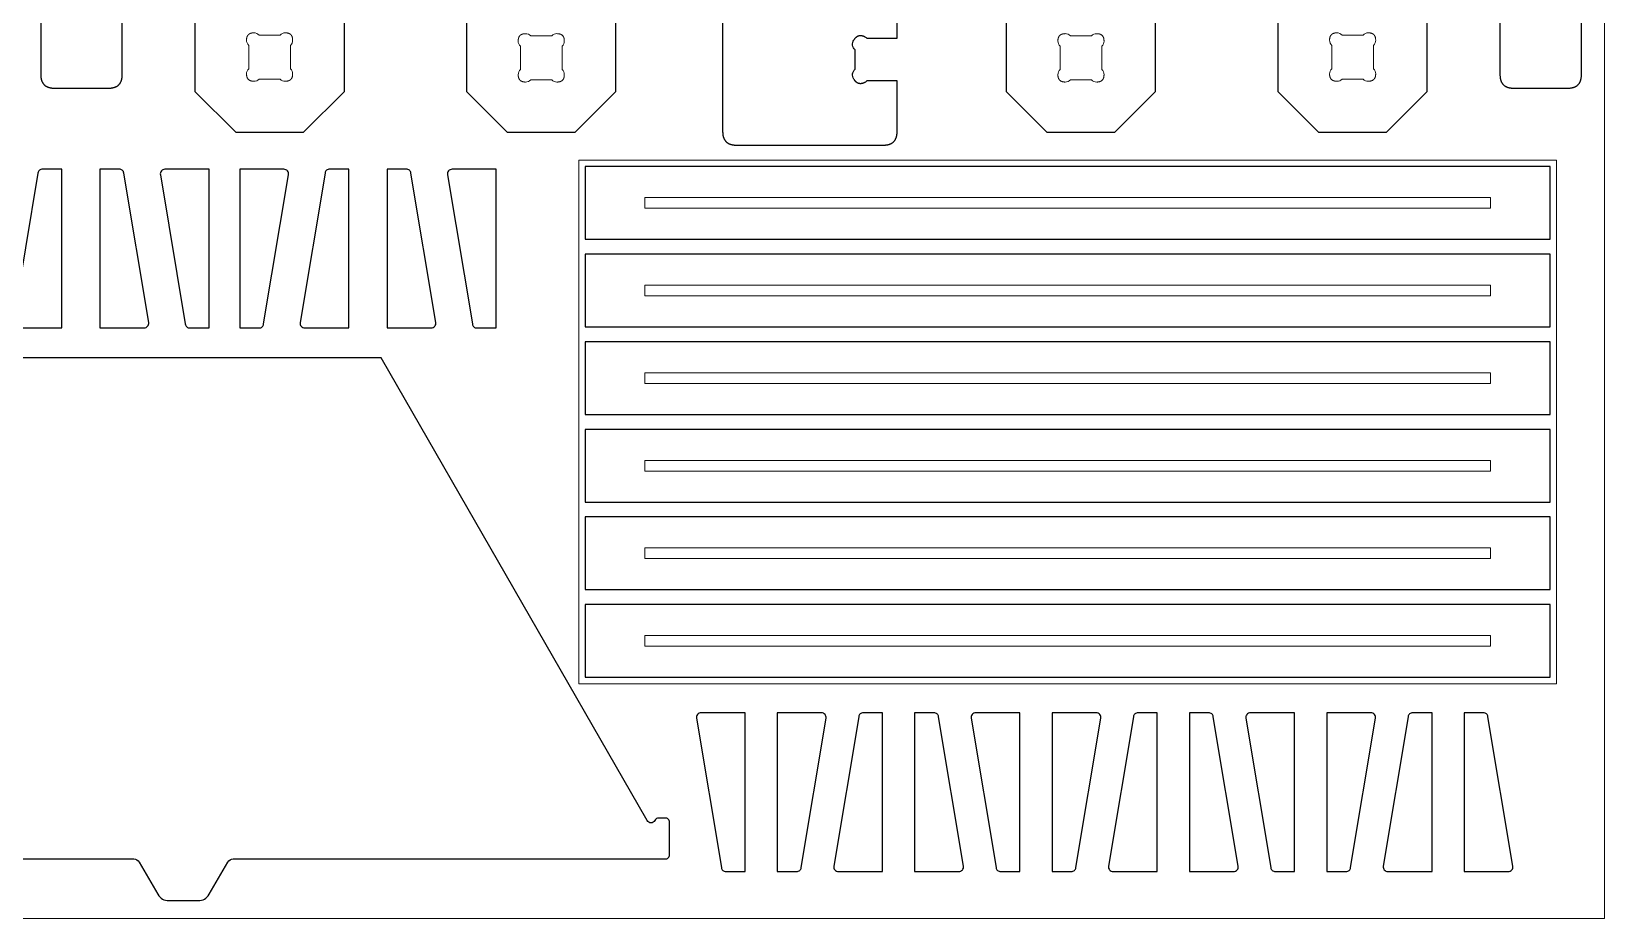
# Model space of a CAD drawing. Header units: millimetres. Extents: x 0 to 2438, y 0 to 1220.
# Drawn here: x 1702 to 2438, y 0 to 415 of the extents above; entities that cross this region are included whole.
import ezdxf

# ---------------------------------------------------------------- set-up
doc = ezdxf.new("R2010")
doc.units = ezdxf.units.MM
doc.header["$MEASUREMENT"] = 0
doc.layers.add('Profile - outside', color=18, linetype='Continuous', true_color=0x000000)

msp = doc.modelspace()

# ---------------------------------------------------------------- linework, layer by layer
at = {"layer": 'Profile - outside', "color": 1, "lineweight": 0, "true_color": 0xff0007}
msp.add_lwpolyline([(2438, 1220), (2438, 0), (0, 0), (0, 1220), (2438, 1220)], dxfattribs=at)
at = {"layer": 'Profile - outside', "color": 18, "true_color": 0x000000}
for points in [[(2025.63, 1205.55), (2025.63, 368.03), (2025.65, 367.65), (2025.68, 367.29), (2025.7, 367.11), (2025.72, 366.93), (2025.74, 366.76), (2025.77, 366.59), (2025.8, 366.42), (2025.84, 366.26), (2025.87, 366.1), (2025.91, 365.94), (2025.95, 365.79), (2026, 365.63), (2026.05, 365.49), (2026.1, 365.34), (2026.15, 365.2), (2026.21, 365.06), (2026.27, 364.92), (2026.33, 364.79), (2026.4, 364.66), (2026.47, 364.53), (2026.54, 364.4), (2026.61, 364.28), (2026.69, 364.16), (2026.77, 364.05), (2026.85, 363.93), (2026.94, 363.83), (2027.03, 363.72), (2027.12, 363.61), (2027.22, 363.51), (2027.31, 363.42), (2027.41, 363.32), (2027.52, 363.23), (2027.63, 363.14), (2027.73, 363.06), (2027.85, 362.97), (2027.96, 362.89), (2028.08, 362.82), (2028.2, 362.74), (2028.33, 362.67), (2028.45, 362.6), (2028.58, 362.54), (2028.71, 362.48), (2028.85, 362.42), (2028.99, 362.36), (2029.13, 362.31), (2029.27, 362.26), (2029.42, 362.22), (2029.57, 362.17), (2029.73, 362.13), (2029.88, 362.09), (2030.04, 362.06), (2030.2, 362.03), (2030.37, 362), (2030.53, 361.97), (2030.7, 361.95), (2030.88, 361.93), (2031.05, 361.91), (2031.23, 361.9), (2031.6, 361.88), (2031.98, 361.88), (2100.88, 361.87), (2101.26, 361.88), (2101.63, 361.9), (2101.81, 361.91), (2101.98, 361.93), (2102.16, 361.95), (2102.33, 361.97), (2102.49, 362), (2102.66, 362.02), (2102.82, 362.06), (2102.98, 362.09), (2103.14, 362.13), (2103.29, 362.17), (2103.44, 362.21), (2103.59, 362.26), (2103.73, 362.31), (2103.87, 362.36), (2104.01, 362.42), (2104.15, 362.47), (2104.28, 362.54), (2104.41, 362.6), (2104.54, 362.67), (2104.66, 362.74), (2104.78, 362.81), (2104.9, 362.89), (2105.02, 362.97), (2105.13, 363.05), (2105.24, 363.14), (2105.35, 363.23), (2105.45, 363.32), (2105.55, 363.41), (2105.65, 363.51), (2105.74, 363.61), (2105.84, 363.71), (2105.93, 363.82), (2106.01, 363.93), (2106.1, 364.04), (2106.18, 364.16), (2106.25, 364.28), (2106.33, 364.4), (2106.4, 364.52), (2106.47, 364.65), (2106.54, 364.78), (2106.6, 364.92), (2106.66, 365.05), (2106.72, 365.19), (2106.77, 365.34), (2106.82, 365.48), (2106.87, 365.63), (2106.92, 365.78), (2106.96, 365.94), (2107, 366.09), (2107.04, 366.25), (2107.07, 366.42), (2107.1, 366.59), (2107.13, 366.75), (2107.16, 366.93), (2107.18, 367.1), (2107.2, 367.28), (2107.23, 367.65), (2107.25, 368.03), (2107.24, 391.88)], [(2389.1, 426.53), (2389.1, 394.87), (2389.11, 394.48), (2389.13, 394.1), (2389.14, 393.92), (2389.16, 393.74), (2389.18, 393.56), (2389.2, 393.38), (2389.23, 393.21), (2389.26, 393.04), (2389.29, 392.88), (2389.33, 392.71), (2389.37, 392.55), (2389.41, 392.4), (2389.45, 392.24), (2389.5, 392.09), (2389.55, 391.95), (2389.61, 391.8), (2389.66, 391.66), (2389.72, 391.52), (2389.79, 391.39), (2389.85, 391.26), (2389.92, 391.13), (2390, 391), (2390.07, 390.88), (2390.15, 390.76), (2390.23, 390.64), (2390.32, 390.53), (2390.41, 390.42), (2390.5, 390.31), (2390.59, 390.21), (2390.69, 390.11), (2390.79, 390.01), (2390.9, 389.92), (2391, 389.83), (2391.11, 389.74), (2391.23, 389.65), (2391.34, 389.57), (2391.46, 389.49), (2391.58, 389.42), (2391.71, 389.34), (2391.84, 389.27), (2391.97, 389.21), (2392.1, 389.14), (2392.24, 389.08), (2392.38, 389.02), (2392.53, 388.97), (2392.68, 388.92), (2392.83, 388.87), (2392.98, 388.83), (2393.14, 388.78), (2393.3, 388.75), (2393.46, 388.71), (2393.62, 388.68), (2393.79, 388.65), (2393.97, 388.62), (2394.14, 388.6), (2394.32, 388.58), (2394.5, 388.56), (2394.68, 388.55), (2395.06, 388.53), (2395.45, 388.52), (2420.85, 388.52), (2421.24, 388.53), (2421.62, 388.55), (2421.81, 388.56), (2421.99, 388.58), (2422.17, 388.6), (2422.34, 388.62), (2422.51, 388.65), (2422.68, 388.68), (2422.85, 388.71), (2423.01, 388.75), (2423.17, 388.78), (2423.33, 388.83), (2423.48, 388.87), (2423.63, 388.92), (2423.78, 388.97), (2423.92, 389.02), (2424.06, 389.08), (2424.2, 389.14), (2424.34, 389.21), (2424.47, 389.27), (2424.6, 389.34), (2424.72, 389.42), (2424.85, 389.49), (2424.96, 389.57), (2425.08, 389.65), (2425.19, 389.74), (2425.3, 389.83), (2425.41, 389.92), (2425.52, 390.01), (2425.62, 390.11), (2425.71, 390.21), (2425.81, 390.31), (2425.9, 390.42), (2425.99, 390.53), (2426.07, 390.64), (2426.16, 390.76), (2426.23, 390.88), (2426.31, 391), (2426.38, 391.13), (2426.45, 391.26), (2426.52, 391.39), (2426.58, 391.52), (2426.64, 391.66), (2426.7, 391.8), (2426.76, 391.95), (2426.81, 392.09), (2426.85, 392.24), (2426.9, 392.4), (2426.94, 392.55), (2426.98, 392.71), (2427.02, 392.88), (2427.05, 393.04), (2427.08, 393.21), (2427.1, 393.38), (2427.13, 393.56), (2427.15, 393.74), (2427.16, 393.92), (2427.18, 394.1), (2427.2, 394.48), (2427.2, 394.87), (2427.2, 1178.92)], [(2412.58, 351.88), (1961.32, 351.88), (1961.32, 317.88), (2412.58, 317.88), (2412.58, 351.88)], [(2412.58, 276.88), (2412.58, 310.88), (1961.32, 310.88), (1961.32, 276.88), (2412.58, 276.88)], [(2412.58, 269.88), (1961.32, 269.88), (1961.32, 235.88), (2412.58, 235.88), (2412.58, 269.88)], [(2412.58, 194.88), (2412.58, 228.88), (1961.32, 228.88), (1961.32, 194.88), (2412.58, 194.88)], [(2412.58, 187.88), (1961.32, 187.88), (1961.32, 153.88), (2412.58, 153.88), (2412.58, 187.88)], [(2412.58, 112.88), (2412.58, 146.88), (1961.32, 146.88), (1961.32, 112.88), (2412.58, 112.88)]]:
    msp.add_lwpolyline(points, dxfattribs=at)
for points in [[(1706.8, 1178.92), (1706.8, 394.87), (1706.81, 394.48), (1706.83, 394.1), (1706.84, 393.92), (1706.86, 393.74), (1706.88, 393.56), (1706.9, 393.38), (1706.93, 393.21), (1706.96, 393.04), (1706.99, 392.88), (1707.03, 392.71), (1707.06, 392.55), (1707.11, 392.4), (1707.15, 392.24), (1707.2, 392.09), (1707.25, 391.95), (1707.31, 391.8), (1707.36, 391.66), (1707.42, 391.52), (1707.49, 391.39), (1707.55, 391.26), (1707.62, 391.13), (1707.7, 391), (1707.77, 390.88), (1707.85, 390.76), (1707.93, 390.64), (1708.02, 390.53), (1708.11, 390.42), (1708.2, 390.31), (1708.29, 390.21), (1708.39, 390.11), (1708.49, 390.01), (1708.59, 389.92), (1708.7, 389.83), (1708.81, 389.74), (1708.93, 389.65), (1709.04, 389.57), (1709.16, 389.49), (1709.28, 389.42), (1709.41, 389.34), (1709.54, 389.27), (1709.67, 389.21), (1709.8, 389.14), (1709.94, 389.08), (1710.08, 389.02), (1710.23, 388.97), (1710.37, 388.92), (1710.53, 388.87), (1710.68, 388.83), (1710.84, 388.78), (1710.99, 388.75), (1711.16, 388.71), (1711.32, 388.68), (1711.49, 388.65), (1711.66, 388.62), (1711.84, 388.6), (1712.02, 388.58), (1712.2, 388.56), (1712.38, 388.55), (1712.76, 388.53), (1713.15, 388.52), (1738.55, 388.52), (1738.94, 388.53), (1739.32, 388.55), (1739.51, 388.56), (1739.69, 388.58), (1739.87, 388.6), (1740.04, 388.62), (1740.21, 388.65), (1740.38, 388.68), (1740.55, 388.71), (1740.71, 388.75), (1740.87, 388.78), (1741.03, 388.83), (1741.18, 388.87), (1741.33, 388.92), (1741.48, 388.97), (1741.62, 389.02), (1741.76, 389.08), (1741.9, 389.14), (1742.04, 389.21), (1742.17, 389.27), (1742.3, 389.34), (1742.42, 389.42), (1742.54, 389.49), (1742.66, 389.57), (1742.78, 389.65), (1742.89, 389.74), (1743, 389.83), (1743.11, 389.92), (1743.21, 390.01), (1743.32, 390.11), (1743.41, 390.21), (1743.51, 390.31), (1743.6, 390.42), (1743.69, 390.53), (1743.77, 390.64), (1743.85, 390.76), (1743.93, 390.88), (1744.01, 391), (1744.08, 391.13), (1744.15, 391.26), (1744.22, 391.39), (1744.28, 391.52), (1744.34, 391.66), (1744.4, 391.8), (1744.45, 391.95), (1744.51, 392.09), (1744.55, 392.24), (1744.6, 392.4), (1744.64, 392.55), (1744.68, 392.71), (1744.72, 392.88), (1744.75, 393.04), (1744.78, 393.21), (1744.8, 393.38), (1744.83, 393.56), (1744.85, 393.74), (1744.86, 393.92), (1744.88, 394.1), (1744.9, 394.48), (1744.9, 394.87), (1744.9, 426.53, -0.207094)], [(2107.24, 391.88), (2093.01, 391.88, -0.119931), (2092.37, 391.32), (2092.16, 391.2), (2091.95, 391.1), (2091.85, 391.05), (2091.75, 391), (2091.65, 390.95), (2091.54, 390.91), (2091.44, 390.87), (2091.34, 390.84), (2091.25, 390.8), (2091.15, 390.77), (2091.05, 390.74), (2090.95, 390.72), (2090.86, 390.69), (2090.76, 390.67), (2090.67, 390.65), (2090.57, 390.64), (2090.48, 390.63), (2090.39, 390.62), (2090.29, 390.61), (2090.2, 390.6), (2090.11, 390.6), (2090.02, 390.6), (2089.93, 390.6), (2089.85, 390.61), (2089.76, 390.62), (2089.67, 390.63), (2089.58, 390.64), (2089.5, 390.66), (2089.41, 390.67), (2089.33, 390.7), (2089.25, 390.72), (2089.16, 390.75), (2089.08, 390.77), (2089, 390.81), (2088.92, 390.84), (2088.84, 390.88), (2088.76, 390.92), (2088.68, 390.96), (2088.6, 391), (2088.53, 391.05), (2088.45, 391.1), (2088.37, 391.15), (2088.3, 391.21), (2088.22, 391.27), (2088.15, 391.33), (2088.08, 391.39), (2088.01, 391.46), (2087.93, 391.52), (2087.86, 391.6), (2087.79, 391.67), (2087.72, 391.75), (2087.65, 391.82), (2087.59, 391.91), (2087.52, 391.99), (2087.45, 392.08), (2087.39, 392.17), (2087.32, 392.26), (2087.26, 392.35), (2087.13, 392.55), (2087.01, 392.76, -0.393639), (2087.55, 397.32), (2087.55, 406.43, -0.393656), (2087, 411), (2087.13, 411.2), (2087.25, 411.4), (2087.32, 411.49), (2087.38, 411.59), (2087.45, 411.68), (2087.52, 411.76), (2087.58, 411.85), (2087.65, 411.93), (2087.72, 412.01), (2087.79, 412.08), (2087.86, 412.16), (2087.93, 412.23), (2088, 412.3), (2088.07, 412.36), (2088.15, 412.43), (2088.22, 412.49), (2088.3, 412.54), (2088.37, 412.6), (2088.45, 412.65), (2088.52, 412.7), (2088.6, 412.75), (2088.68, 412.79), (2088.76, 412.84), (2088.84, 412.87), (2088.92, 412.91), (2089, 412.95), (2089.08, 412.98), (2089.16, 413.01), (2089.24, 413.03), (2089.33, 413.06), (2089.41, 413.08), (2089.5, 413.1), (2089.58, 413.11), (2089.67, 413.13), (2089.75, 413.14), (2089.84, 413.14), (2089.93, 413.15), (2090.02, 413.15), (2090.11, 413.15), (2090.2, 413.15), (2090.29, 413.15), (2090.38, 413.14), (2090.48, 413.13), (2090.57, 413.11), (2090.66, 413.1), (2090.76, 413.08), (2090.85, 413.06), (2090.95, 413.04), (2091.05, 413.01), (2091.14, 412.98), (2091.24, 412.95), (2091.34, 412.92), (2091.44, 412.88), (2091.54, 412.84), (2091.64, 412.8), (2091.74, 412.76), (2091.85, 412.71), (2091.95, 412.66), (2092.16, 412.55), (2092.37, 412.43, -0.119988), (2093.01, 411.88), (2107.24, 411.88), (2107.21, 1161.91)], [(1778.9, 426.53), (1778.9, 386.93), (1797.95, 367.88), (1829.7, 367.88), (1848.75, 386.93), (1848.75, 426.53, -0.207176)], [(1905.9, 426.53), (1905.9, 386.93), (1924.95, 367.88), (1956.7, 367.88), (1975.75, 386.93), (1975.75, 426.53, -0.207099)], [(2158.25, 426.53), (2158.25, 386.93), (2177.3, 367.88), (2209.05, 367.88), (2228.1, 386.93), (2228.1, 426.53, -0.207187)], [(2285.25, 426.53), (2285.25, 386.93), (2304.3, 367.88), (2336.05, 367.88), (2355.1, 386.93), (2355.1, 426.53, -0.207176)], [(1707.64, 350.56, 0.423468), (1705.5, 348.75), (1693.86, 278.9, 0.231844), (1694.34, 277.13, 0.231754), (1696, 276.36), (1716.65, 276.36), (1716.65, 350.56), (1707.64, 350.56)], [(1734.46, 276.36), (1755.11, 276.36, 0.231725), (1756.77, 277.13, 0.232123), (1757.26, 278.9), (1745.62, 348.75, 0.423448), (1743.47, 350.56), (1734.46, 350.56), (1734.46, 276.36)], [(1785.51, 350.56), (1764.85, 350.56, 0.231754), (1763.19, 349.79, 0.231995), (1762.71, 348.03), (1774.35, 278.18, 0.423509), (1776.5, 276.36), (1785.51, 276.36), (1785.51, 350.56)], [(1799.85, 350.56), (1799.85, 276.36), (1808.86, 276.36, 0.423448), (1811.01, 278.18), (1822.65, 348.03, 0.232123), (1822.17, 349.79, 0.231856), (1820.51, 350.56), (1799.85, 350.56)], [(1850.9, 276.36), (1850.9, 350.56), (1841.89, 350.56, 0.423509), (1839.74, 348.75), (1828.1, 278.9, 0.231995), (1828.59, 277.13, 0.231754), (1830.25, 276.36), (1850.9, 276.36)], [(1868.71, 276.36), (1889.36, 276.36, 0.231623), (1891.02, 277.13, 0.231995), (1891.5, 278.9), (1879.86, 348.75, 0.423509), (1877.72, 350.56), (1868.71, 350.56), (1868.71, 276.36)], [(1919.75, 350.56), (1899.1, 350.56, 0.231856), (1897.44, 349.79, 0.232123), (1896.96, 348.03), (1908.6, 278.18, 0.423509), (1910.74, 276.36), (1919.75, 276.36), (1919.75, 350.56)], [(1548.38, 27.9), (1750.26, 27.9, -0.28865), (1752.86, 26.4), (1761.52, 11.39, 0.288663), (1766.72, 8.39), (1780.37, 8.39, 0.288708), (1785.56, 11.39), (1794.22, 26.4, -0.288665), (1796.82, 27.9), (1998.71, 27.9, 0.500022), (2000.71, 29.89), (2000.71, 45.02, 0.500022), (1998.71, 47.02), (1995.75, 47.02, 0.3127), (1993.95, 45.89, -0.312887), (1992.15, 44.77, -0.312777), (1990.35, 45.9), (1866.04, 262.31), (1680.75, 262.31)], [(2036.2, 96.22), (2015.54, 96.22, 0.231775), (2013.88, 95.45, 0.231716), (2013.4, 93.69), (2025.04, 23.84, 0.423529), (2027.19, 22.02), (2036.2, 22.02), (2036.2, 96.22)], [(2051.2, 96.22), (2051.2, 22.02), (2060.21, 22.02, 0.423529), (2062.36, 23.84), (2074, 93.69, 0.231716), (2073.51, 95.45, 0.231775), (2071.85, 96.22), (2051.2, 96.22)], [(2100.42, 22.02), (2100.42, 96.22), (2091.41, 96.22, 0.423529), (2089.27, 94.41), (2077.63, 24.56, 0.231712), (2078.11, 22.79, 0.231653), (2079.77, 22.02), (2100.42, 22.02)], [(2115.42, 22.02), (2136.08, 22.02, 0.231775), (2137.74, 22.79, 0.231712), (2138.22, 24.56), (2126.58, 94.41, 0.423529), (2124.44, 96.22), (2115.42, 96.22), (2115.42, 22.02)], [(2164.65, 96.22), (2144, 96.22, 0.231653), (2142.34, 95.45, 0.231716), (2141.85, 93.69), (2153.49, 23.84, 0.423529), (2155.64, 22.02), (2164.65, 22.02), (2164.65, 96.22)], [(2179.65, 96.22), (2179.65, 22.02), (2188.66, 22.02, 0.423509), (2190.81, 23.84), (2202.45, 93.69, 0.231995), (2201.97, 95.45, 0.231815), (2200.31, 96.22), (2179.65, 96.22)], [(2228.88, 22.02), (2228.88, 96.22), (2219.87, 96.22, 0.423509), (2217.72, 94.41), (2206.08, 24.56, 0.23199), (2206.57, 22.79, 0.231754), (2208.23, 22.02), (2228.88, 22.02)], [(2243.88, 22.02), (2264.53, 22.02, 0.231815), (2266.19, 22.79, 0.23199), (2266.68, 24.56), (2255.03, 94.41, 0.423509), (2252.89, 96.22), (2243.88, 96.22), (2243.88, 22.02)], [(2293.1, 96.22), (2272.45, 96.22, 0.231754), (2270.79, 95.45, 0.231995), (2270.3, 93.69), (2281.95, 23.84, 0.42357), (2284.09, 22.02), (2293.1, 22.02), (2293.1, 96.22)], [(2308.11, 96.22), (2308.11, 22.02), (2317.12, 22.02, 0.423509), (2319.26, 23.84), (2330.9, 93.69, 0.232135), (2330.42, 95.45, 0.231876), (2328.76, 96.22), (2308.11, 96.22)], [(2357.33, 22.02), (2357.33, 96.22), (2348.32, 96.22, 0.423448), (2346.18, 94.41), (2334.53, 24.56, 0.232118), (2335.02, 22.79, 0.231856), (2336.68, 22.02), (2357.33, 22.02)], [(2372.33, 22.02), (2392.98, 22.02, 0.231876), (2394.64, 22.79, 0.23199), (2395.13, 24.56), (2383.49, 94.41, 0.423509), (2381.34, 96.22), (2372.33, 96.22), (2372.33, 22.02)]]:
    msp.add_lwpolyline(points, format="xyb", dxfattribs=at)
at = {"layer": 'Profile - outside', "color": 30, "lineweight": 0, "true_color": 0xff7f00}
for points in [[(1804.02, 408.53, -0.207104), (1803.01, 410.96), (1803.02, 411.17), (1803.03, 411.37), (1803.03, 411.47), (1803.04, 411.57), (1803.05, 411.67), (1803.07, 411.76), (1803.08, 411.85), (1803.1, 411.94), (1803.11, 412.03), (1803.13, 412.12), (1803.16, 412.21), (1803.18, 412.29), (1803.2, 412.38), (1803.23, 412.46), (1803.26, 412.54), (1803.28, 412.61), (1803.32, 412.69), (1803.35, 412.77), (1803.38, 412.84), (1803.42, 412.91), (1803.46, 412.98), (1803.5, 413.05), (1803.54, 413.11), (1803.58, 413.18), (1803.62, 413.24), (1803.67, 413.3), (1803.72, 413.36), (1803.77, 413.42), (1803.82, 413.47), (1803.87, 413.53), (1803.93, 413.58), (1803.98, 413.63), (1804.04, 413.68), (1804.1, 413.73), (1804.16, 413.78), (1804.22, 413.82), (1804.29, 413.86), (1804.35, 413.9), (1804.42, 413.94), (1804.49, 413.98), (1804.56, 414.02), (1804.63, 414.05), (1804.71, 414.08), (1804.79, 414.11), (1804.86, 414.14), (1804.94, 414.17), (1805.02, 414.2), (1805.11, 414.22), (1805.19, 414.24), (1805.28, 414.27), (1805.37, 414.28), (1805.46, 414.3), (1805.55, 414.32), (1805.64, 414.33), (1805.73, 414.34), (1805.83, 414.36), (1805.93, 414.36), (1806.03, 414.37), (1806.23, 414.38), (1806.44, 414.39, -0.20706), (1808.87, 413.38), (1818.73, 413.38, -0.207011), (1821.15, 414.38), (1821.36, 414.38), (1821.57, 414.37), (1821.67, 414.36), (1821.76, 414.35), (1821.86, 414.34), (1821.96, 414.33), (1822.05, 414.32), (1822.14, 414.3), (1822.23, 414.28), (1822.32, 414.26), (1822.4, 414.24), (1822.49, 414.22), (1822.57, 414.2), (1822.65, 414.17), (1822.73, 414.14), (1822.81, 414.11), (1822.89, 414.08), (1822.96, 414.05), (1823.03, 414.01), (1823.1, 413.98), (1823.17, 413.94), (1823.24, 413.9), (1823.31, 413.86), (1823.37, 413.82), (1823.43, 413.77), (1823.5, 413.73), (1823.56, 413.68), (1823.61, 413.63), (1823.67, 413.58), (1823.72, 413.53), (1823.78, 413.47), (1823.83, 413.42), (1823.88, 413.36), (1823.92, 413.3), (1823.97, 413.24), (1824.01, 413.18), (1824.06, 413.11), (1824.1, 413.04), (1824.14, 412.98), (1824.18, 412.91), (1824.21, 412.84), (1824.25, 412.76), (1824.28, 412.69), (1824.31, 412.61), (1824.34, 412.53), (1824.37, 412.45), (1824.39, 412.37), (1824.42, 412.29), (1824.44, 412.21), (1824.46, 412.12), (1824.48, 412.03), (1824.5, 411.94), (1824.51, 411.85), (1824.53, 411.76), (1824.54, 411.66), (1824.55, 411.57), (1824.56, 411.47), (1824.57, 411.37), (1824.58, 411.17), (1824.58, 410.95, -0.207242), (1823.58, 408.53), (1823.57, 397.61, -0.207018), (1824.58, 395.19), (1824.58, 394.98), (1824.57, 394.77), (1824.56, 394.67), (1824.55, 394.57), (1824.54, 394.48), (1824.53, 394.38), (1824.51, 394.29), (1824.5, 394.2), (1824.48, 394.11), (1824.46, 394.02), (1824.44, 393.94), (1824.41, 393.85), (1824.39, 393.77), (1824.36, 393.69), (1824.34, 393.61), (1824.31, 393.53), (1824.28, 393.45), (1824.24, 393.38), (1824.21, 393.31), (1824.17, 393.23), (1824.14, 393.17), (1824.1, 393.1), (1824.06, 393.03), (1824.01, 392.97), (1823.97, 392.9), (1823.92, 392.84), (1823.87, 392.78), (1823.83, 392.73), (1823.77, 392.67), (1823.72, 392.62), (1823.67, 392.56), (1823.61, 392.51), (1823.55, 392.46), (1823.49, 392.41), (1823.43, 392.37), (1823.37, 392.32), (1823.31, 392.28), (1823.24, 392.24), (1823.17, 392.2), (1823.1, 392.16), (1823.03, 392.13), (1822.96, 392.09), (1822.88, 392.06), (1822.81, 392.03), (1822.73, 392), (1822.65, 391.97), (1822.57, 391.95), (1822.49, 391.92), (1822.4, 391.9), (1822.31, 391.88), (1822.23, 391.86), (1822.14, 391.84), (1822.05, 391.83), (1821.95, 391.81), (1821.86, 391.8), (1821.76, 391.79), (1821.66, 391.78), (1821.56, 391.77), (1821.36, 391.76), (1821.15, 391.76, -0.206998), (1818.72, 392.76), (1808.87, 392.76, -0.207008), (1806.44, 391.76), (1806.23, 391.76), (1806.03, 391.77), (1805.93, 391.78), (1805.83, 391.79), (1805.73, 391.8), (1805.64, 391.81), (1805.54, 391.83), (1805.45, 391.84), (1805.36, 391.86), (1805.28, 391.88), (1805.19, 391.9), (1805.1, 391.92), (1805.02, 391.95), (1804.94, 391.97), (1804.86, 392), (1804.78, 392.03), (1804.71, 392.06), (1804.63, 392.09), (1804.56, 392.13), (1804.49, 392.17), (1804.42, 392.2), (1804.35, 392.24), (1804.29, 392.28), (1804.22, 392.33), (1804.16, 392.37), (1804.1, 392.42), (1804.04, 392.46), (1803.98, 392.51), (1803.92, 392.56), (1803.87, 392.62), (1803.82, 392.67), (1803.77, 392.73), (1803.72, 392.79), (1803.67, 392.85), (1803.62, 392.91), (1803.58, 392.97), (1803.54, 393.03), (1803.49, 393.1), (1803.45, 393.17), (1803.42, 393.24), (1803.38, 393.31), (1803.35, 393.38), (1803.31, 393.46), (1803.28, 393.53), (1803.25, 393.61), (1803.23, 393.69), (1803.2, 393.77), (1803.18, 393.85), (1803.15, 393.94), (1803.13, 394.02), (1803.11, 394.11), (1803.1, 394.2), (1803.08, 394.29), (1803.07, 394.39), (1803.05, 394.48), (1803.04, 394.58), (1803.03, 394.67), (1803.03, 394.77), (1803.02, 394.98), (1803.01, 395.19, -0.20706), (1804.02, 397.61), (1804.02, 408.53)], [(1950.61, 408.15, 0.207221), (1951.61, 410.58), (1951.61, 410.79), (1951.6, 410.99), (1951.59, 411.09), (1951.58, 411.19), (1951.57, 411.29), (1951.56, 411.38), (1951.54, 411.47), (1951.53, 411.56), (1951.51, 411.65), (1951.49, 411.74), (1951.47, 411.83), (1951.45, 411.91), (1951.42, 412), (1951.4, 412.08), (1951.37, 412.16), (1951.34, 412.23), (1951.31, 412.31), (1951.28, 412.38), (1951.24, 412.46), (1951.21, 412.53), (1951.17, 412.6), (1951.13, 412.67), (1951.09, 412.73), (1951.05, 412.8), (1951, 412.86), (1950.95, 412.92), (1950.91, 412.98), (1950.86, 413.04), (1950.81, 413.09), (1950.75, 413.15), (1950.7, 413.2), (1950.64, 413.25), (1950.59, 413.3), (1950.53, 413.35), (1950.47, 413.39), (1950.4, 413.44), (1950.34, 413.48), (1950.27, 413.52), (1950.2, 413.56), (1950.13, 413.6), (1950.06, 413.64), (1949.99, 413.67), (1949.92, 413.7), (1949.84, 413.73), (1949.76, 413.76), (1949.68, 413.79), (1949.6, 413.82), (1949.52, 413.84), (1949.43, 413.86), (1949.35, 413.88), (1949.26, 413.9), (1949.17, 413.92), (1949.08, 413.94), (1948.99, 413.95), (1948.89, 413.96), (1948.79, 413.97), (1948.7, 413.98), (1948.6, 413.99), (1948.39, 414), (1948.18, 414.01, 0.207182), (1945.76, 413), (1935.9, 413, 0.207011), (1933.47, 414), (1933.26, 414), (1933.06, 413.99), (1932.96, 413.98), (1932.86, 413.97), (1932.76, 413.96), (1932.67, 413.95), (1932.58, 413.94), (1932.49, 413.92), (1932.4, 413.9), (1932.31, 413.88), (1932.22, 413.86), (1932.14, 413.84), (1932.05, 413.82), (1931.97, 413.79), (1931.89, 413.76), (1931.82, 413.73), (1931.74, 413.7), (1931.67, 413.67), (1931.59, 413.63), (1931.52, 413.6), (1931.45, 413.56), (1931.38, 413.52), (1931.32, 413.48), (1931.25, 413.44), (1931.19, 413.39), (1931.13, 413.35), (1931.07, 413.3), (1931.01, 413.25), (1930.96, 413.2), (1930.9, 413.15), (1930.85, 413.09), (1930.8, 413.04), (1930.75, 412.98), (1930.7, 412.92), (1930.65, 412.86), (1930.61, 412.79), (1930.57, 412.73), (1930.53, 412.66), (1930.49, 412.6), (1930.45, 412.53), (1930.41, 412.46), (1930.38, 412.38), (1930.35, 412.31), (1930.32, 412.23), (1930.29, 412.15), (1930.26, 412.07), (1930.23, 411.99), (1930.21, 411.91), (1930.19, 411.83), (1930.17, 411.74), (1930.15, 411.65), (1930.13, 411.56), (1930.11, 411.47), (1930.1, 411.38), (1930.09, 411.28), (1930.07, 411.19), (1930.07, 411.09), (1930.06, 410.99), (1930.05, 410.79), (1930.04, 410.57, 0.207255), (1931.05, 408.15), (1931.05, 397.23, 0.207018), (1930.05, 394.81), (1930.05, 394.6), (1930.06, 394.39), (1930.07, 394.29), (1930.08, 394.19), (1930.09, 394.1), (1930.1, 394), (1930.11, 393.91), (1930.13, 393.82), (1930.15, 393.73), (1930.17, 393.64), (1930.19, 393.55), (1930.21, 393.47), (1930.23, 393.39), (1930.26, 393.31), (1930.29, 393.23), (1930.32, 393.15), (1930.35, 393.07), (1930.38, 393), (1930.42, 392.93), (1930.45, 392.85), (1930.49, 392.78), (1930.53, 392.72), (1930.57, 392.65), (1930.61, 392.59), (1930.66, 392.52), (1930.7, 392.46), (1930.75, 392.4), (1930.8, 392.35), (1930.85, 392.29), (1930.9, 392.23), (1930.96, 392.18), (1931.01, 392.13), (1931.07, 392.08), (1931.13, 392.03), (1931.19, 391.99), (1931.26, 391.94), (1931.32, 391.9), (1931.39, 391.86), (1931.45, 391.82), (1931.52, 391.78), (1931.59, 391.75), (1931.67, 391.71), (1931.74, 391.68), (1931.82, 391.65), (1931.9, 391.62), (1931.98, 391.59), (1932.06, 391.57), (1932.14, 391.54), (1932.22, 391.52), (1932.31, 391.5), (1932.4, 391.48), (1932.49, 391.46), (1932.58, 391.45), (1932.67, 391.43), (1932.77, 391.42), (1932.86, 391.41), (1932.96, 391.4), (1933.06, 391.39), (1933.26, 391.38), (1933.48, 391.38, 0.206998), (1935.9, 392.38), (1945.76, 392.38, 0.207008), (1948.18, 391.38), (1948.4, 391.38), (1948.6, 391.39), (1948.7, 391.4), (1948.8, 391.41), (1948.89, 391.42), (1948.99, 391.43), (1949.08, 391.45), (1949.17, 391.46), (1949.26, 391.48), (1949.35, 391.5), (1949.44, 391.52), (1949.52, 391.54), (1949.6, 391.57), (1949.68, 391.59), (1949.76, 391.62), (1949.84, 391.65), (1949.92, 391.68), (1949.99, 391.71), (1950.07, 391.75), (1950.14, 391.78), (1950.21, 391.82), (1950.27, 391.86), (1950.34, 391.9), (1950.4, 391.95), (1950.47, 391.99), (1950.53, 392.04), (1950.59, 392.08), (1950.65, 392.13), (1950.7, 392.18), (1950.76, 392.24), (1950.81, 392.29), (1950.86, 392.35), (1950.91, 392.4), (1950.96, 392.46), (1951, 392.53), (1951.05, 392.59), (1951.09, 392.65), (1951.13, 392.72), (1951.17, 392.79), (1951.21, 392.86), (1951.24, 392.93), (1951.28, 393), (1951.31, 393.07), (1951.34, 393.15), (1951.37, 393.23), (1951.4, 393.31), (1951.42, 393.39), (1951.45, 393.47), (1951.47, 393.56), (1951.49, 393.64), (1951.51, 393.73), (1951.53, 393.82), (1951.55, 393.91), (1951.56, 394), (1951.57, 394.1), (1951.58, 394.2), (1951.59, 394.29), (1951.6, 394.39), (1951.61, 394.6), (1951.61, 394.81, 0.207164), (1950.61, 397.23), (1950.61, 408.15)], [(2183.4, 397.23), (2183.4, 408.15, -0.20721), (2182.39, 410.58), (2182.4, 410.79), (2182.41, 410.99), (2182.42, 411.09), (2182.43, 411.19), (2182.44, 411.29), (2182.45, 411.38), (2182.46, 411.47), (2182.48, 411.56), (2182.5, 411.65), (2182.52, 411.74), (2182.54, 411.83), (2182.56, 411.91), (2182.58, 412), (2182.61, 412.08), (2182.64, 412.16), (2182.67, 412.23), (2182.7, 412.31), (2182.73, 412.38), (2182.76, 412.46), (2182.8, 412.53), (2182.84, 412.6), (2182.88, 412.67), (2182.92, 412.73), (2182.96, 412.8), (2183.01, 412.86), (2183.05, 412.92), (2183.1, 412.98), (2183.15, 413.04), (2183.2, 413.09), (2183.25, 413.15), (2183.31, 413.2), (2183.36, 413.25), (2183.42, 413.3), (2183.48, 413.35), (2183.54, 413.39), (2183.6, 413.44), (2183.67, 413.48), (2183.73, 413.52), (2183.8, 413.56), (2183.87, 413.6), (2183.94, 413.64), (2184.02, 413.67), (2184.09, 413.7), (2184.17, 413.73), (2184.24, 413.76), (2184.32, 413.79), (2184.41, 413.82), (2184.49, 413.84), (2184.57, 413.86), (2184.66, 413.88), (2184.75, 413.9), (2184.84, 413.92), (2184.93, 413.94), (2185.02, 413.95), (2185.12, 413.96), (2185.21, 413.97), (2185.31, 413.98), (2185.41, 413.99), (2185.61, 414), (2185.82, 414.01, -0.207259), (2188.25, 413), (2198.11, 413, -0.207089), (2200.53, 414), (2200.74, 414), (2200.95, 413.99), (2201.05, 413.98), (2201.15, 413.97), (2201.24, 413.96), (2201.34, 413.95), (2201.43, 413.94), (2201.52, 413.92), (2201.61, 413.9), (2201.7, 413.88), (2201.78, 413.86), (2201.87, 413.84), (2201.95, 413.82), (2202.03, 413.79), (2202.11, 413.76), (2202.19, 413.73), (2202.27, 413.7), (2202.34, 413.67), (2202.41, 413.63), (2202.49, 413.6), (2202.55, 413.56), (2202.62, 413.52), (2202.69, 413.48), (2202.75, 413.44), (2202.82, 413.39), (2202.88, 413.35), (2202.94, 413.3), (2202.99, 413.25), (2203.05, 413.2), (2203.1, 413.15), (2203.16, 413.09), (2203.21, 413.04), (2203.26, 412.98), (2203.31, 412.92), (2203.35, 412.86), (2203.4, 412.79), (2203.44, 412.73), (2203.48, 412.66), (2203.52, 412.6), (2203.56, 412.53), (2203.59, 412.46), (2203.63, 412.38), (2203.66, 412.31), (2203.69, 412.23), (2203.72, 412.15), (2203.75, 412.07), (2203.77, 411.99), (2203.8, 411.91), (2203.82, 411.83), (2203.84, 411.74), (2203.86, 411.65), (2203.88, 411.56), (2203.89, 411.47), (2203.91, 411.38), (2203.92, 411.28), (2203.93, 411.19), (2203.94, 411.09), (2203.95, 410.99), (2203.96, 410.79), (2203.96, 410.57, -0.207255), (2202.96, 408.15), (2202.96, 397.23, -0.207007), (2203.96, 394.81), (2203.96, 394.6), (2203.95, 394.39), (2203.94, 394.29), (2203.93, 394.19), (2203.92, 394.1), (2203.91, 394), (2203.89, 393.91), (2203.88, 393.82), (2203.86, 393.73), (2203.84, 393.64), (2203.82, 393.55), (2203.8, 393.47), (2203.77, 393.39), (2203.75, 393.31), (2203.72, 393.23), (2203.69, 393.15), (2203.66, 393.07), (2203.63, 393), (2203.59, 392.93), (2203.55, 392.85), (2203.52, 392.78), (2203.48, 392.72), (2203.44, 392.65), (2203.39, 392.59), (2203.35, 392.52), (2203.3, 392.46), (2203.26, 392.4), (2203.21, 392.35), (2203.16, 392.29), (2203.1, 392.23), (2203.05, 392.18), (2202.99, 392.13), (2202.93, 392.08), (2202.87, 392.03), (2202.81, 391.99), (2202.75, 391.94), (2202.69, 391.9), (2202.62, 391.86), (2202.55, 391.82), (2202.48, 391.78), (2202.41, 391.75), (2202.34, 391.71), (2202.26, 391.68), (2202.19, 391.65), (2202.11, 391.62), (2202.03, 391.59), (2201.95, 391.57), (2201.87, 391.54), (2201.78, 391.52), (2201.7, 391.5), (2201.61, 391.48), (2201.52, 391.46), (2201.43, 391.45), (2201.33, 391.43), (2201.24, 391.42), (2201.14, 391.41), (2201.05, 391.4), (2200.95, 391.39), (2200.74, 391.38), (2200.53, 391.38, -0.207076), (2198.11, 392.38), (2188.25, 392.38, -0.207021), (2185.82, 391.38), (2185.61, 391.38), (2185.41, 391.39), (2185.31, 391.4), (2185.21, 391.41), (2185.11, 391.42), (2185.02, 391.43), (2184.93, 391.45), (2184.83, 391.46), (2184.74, 391.48), (2184.66, 391.5), (2184.57, 391.52), (2184.49, 391.54), (2184.4, 391.57), (2184.32, 391.59), (2184.24, 391.62), (2184.16, 391.65), (2184.09, 391.68), (2184.01, 391.71), (2183.94, 391.75), (2183.87, 391.78), (2183.8, 391.82), (2183.73, 391.86), (2183.67, 391.9), (2183.6, 391.95), (2183.54, 391.99), (2183.48, 392.04), (2183.42, 392.08), (2183.36, 392.13), (2183.3, 392.18), (2183.25, 392.24), (2183.2, 392.29), (2183.15, 392.35), (2183.1, 392.4), (2183.05, 392.46), (2183, 392.53), (2182.96, 392.59), (2182.92, 392.65), (2182.88, 392.72), (2182.84, 392.79), (2182.8, 392.86), (2182.76, 392.93), (2182.73, 393), (2182.7, 393.07), (2182.66, 393.15), (2182.64, 393.23), (2182.61, 393.31), (2182.58, 393.39), (2182.56, 393.47), (2182.53, 393.56), (2182.51, 393.64), (2182.49, 393.73), (2182.48, 393.82), (2182.46, 393.91), (2182.45, 394), (2182.43, 394.1), (2182.42, 394.2), (2182.41, 394.29), (2182.41, 394.39), (2182.4, 394.6), (2182.39, 394.81, -0.20706), (2183.4, 397.23)], [(2315.28, 392.76), (2325.14, 392.76, 0.207011), (2327.57, 391.76), (2327.78, 391.76), (2327.98, 391.77), (2328.08, 391.78), (2328.18, 391.79), (2328.27, 391.8), (2328.37, 391.81), (2328.46, 391.83), (2328.55, 391.84), (2328.64, 391.86), (2328.73, 391.88), (2328.82, 391.9), (2328.9, 391.92), (2328.98, 391.95), (2329.07, 391.97), (2329.15, 392), (2329.22, 392.03), (2329.3, 392.06), (2329.37, 392.09), (2329.45, 392.13), (2329.52, 392.17), (2329.59, 392.2), (2329.66, 392.24), (2329.72, 392.28), (2329.79, 392.33), (2329.85, 392.37), (2329.91, 392.42), (2329.97, 392.46), (2330.03, 392.51), (2330.08, 392.56), (2330.14, 392.62), (2330.19, 392.67), (2330.24, 392.73), (2330.29, 392.79), (2330.34, 392.85), (2330.38, 392.91), (2330.43, 392.97), (2330.47, 393.03), (2330.51, 393.1), (2330.55, 393.17), (2330.59, 393.24), (2330.63, 393.31), (2330.66, 393.38), (2330.69, 393.46), (2330.72, 393.53), (2330.75, 393.61), (2330.78, 393.69), (2330.81, 393.77), (2330.83, 393.85), (2330.85, 393.94), (2330.87, 394.02), (2330.89, 394.11), (2330.91, 394.2), (2330.93, 394.29), (2330.94, 394.39), (2330.95, 394.48), (2330.96, 394.58), (2330.97, 394.67), (2330.98, 394.77), (2330.99, 394.98), (2330.99, 395.19, 0.207242), (2329.99, 397.61), (2329.99, 408.53, 0.207018), (2330.99, 410.96), (2330.99, 411.17), (2330.98, 411.37), (2330.97, 411.47), (2330.96, 411.57), (2330.95, 411.67), (2330.94, 411.76), (2330.92, 411.85), (2330.91, 411.94), (2330.89, 412.03), (2330.87, 412.12), (2330.85, 412.21), (2330.83, 412.29), (2330.8, 412.38), (2330.78, 412.46), (2330.75, 412.54), (2330.72, 412.61), (2330.69, 412.69), (2330.66, 412.77), (2330.62, 412.84), (2330.59, 412.91), (2330.55, 412.98), (2330.51, 413.05), (2330.47, 413.11), (2330.43, 413.18), (2330.38, 413.24), (2330.34, 413.3), (2330.29, 413.36), (2330.24, 413.42), (2330.19, 413.47), (2330.14, 413.53), (2330.08, 413.58), (2330.02, 413.63), (2329.97, 413.68), (2329.91, 413.73), (2329.85, 413.78), (2329.78, 413.82), (2329.72, 413.86), (2329.65, 413.9), (2329.59, 413.94), (2329.52, 413.98), (2329.44, 414.02), (2329.37, 414.05), (2329.3, 414.08), (2329.22, 414.11), (2329.14, 414.14), (2329.06, 414.17), (2328.98, 414.2), (2328.9, 414.22), (2328.82, 414.24), (2328.73, 414.27), (2328.64, 414.28), (2328.55, 414.3), (2328.46, 414.32), (2328.37, 414.33), (2328.27, 414.34), (2328.18, 414.36), (2328.08, 414.36), (2327.98, 414.37), (2327.77, 414.38), (2327.56, 414.39, 0.206998), (2325.14, 413.38), (2315.28, 413.38, 0.207008), (2312.85, 414.38), (2312.64, 414.38), (2312.44, 414.37), (2312.34, 414.36), (2312.24, 414.35), (2312.15, 414.34), (2312.05, 414.33), (2311.96, 414.32), (2311.87, 414.3), (2311.78, 414.28), (2311.69, 414.26), (2311.6, 414.24), (2311.52, 414.22), (2311.44, 414.2), (2311.35, 414.17), (2311.28, 414.14), (2311.2, 414.11), (2311.12, 414.08), (2311.05, 414.05), (2310.97, 414.01), (2310.9, 413.98), (2310.83, 413.94), (2310.77, 413.9), (2310.7, 413.86), (2310.63, 413.82), (2310.57, 413.77), (2310.51, 413.73), (2310.45, 413.68), (2310.39, 413.63), (2310.34, 413.58), (2310.28, 413.53), (2310.23, 413.47), (2310.18, 413.42), (2310.13, 413.36), (2310.08, 413.3), (2310.04, 413.24), (2309.99, 413.18), (2309.95, 413.11), (2309.91, 413.04), (2309.87, 412.98), (2309.83, 412.91), (2309.79, 412.84), (2309.76, 412.76), (2309.73, 412.69), (2309.7, 412.61), (2309.67, 412.53), (2309.64, 412.45), (2309.61, 412.37), (2309.59, 412.29), (2309.57, 412.21), (2309.55, 412.12), (2309.53, 412.03), (2309.51, 411.94), (2309.49, 411.85), (2309.48, 411.76), (2309.47, 411.66), (2309.46, 411.57), (2309.45, 411.47), (2309.44, 411.37), (2309.43, 411.17), (2309.43, 410.95, 0.20706), (2310.43, 408.53), (2310.43, 397.61, 0.207208), (2309.43, 395.19), (2309.43, 394.98), (2309.44, 394.77), (2309.45, 394.67), (2309.46, 394.57), (2309.47, 394.48), (2309.48, 394.38), (2309.5, 394.29), (2309.51, 394.2), (2309.53, 394.11), (2309.55, 394.02), (2309.57, 393.94), (2309.59, 393.85), (2309.62, 393.77), (2309.64, 393.69), (2309.67, 393.61), (2309.7, 393.53), (2309.73, 393.45), (2309.76, 393.38), (2309.8, 393.31), (2309.83, 393.23), (2309.87, 393.17), (2309.91, 393.1), (2309.95, 393.03), (2309.99, 392.97), (2310.04, 392.9), (2310.08, 392.84), (2310.13, 392.78), (2310.18, 392.73), (2310.23, 392.67), (2310.29, 392.62), (2310.34, 392.56), (2310.4, 392.51), (2310.45, 392.46), (2310.51, 392.41), (2310.57, 392.37), (2310.64, 392.32), (2310.7, 392.28), (2310.77, 392.24), (2310.84, 392.2), (2310.9, 392.16), (2310.98, 392.13), (2311.05, 392.09), (2311.12, 392.06), (2311.2, 392.03), (2311.28, 392), (2311.36, 391.97), (2311.44, 391.95), (2311.52, 391.92), (2311.61, 391.9), (2311.69, 391.88), (2311.78, 391.86), (2311.87, 391.84), (2311.96, 391.83), (2312.05, 391.81), (2312.15, 391.8), (2312.24, 391.79), (2312.34, 391.78), (2312.44, 391.77), (2312.65, 391.76), (2312.86, 391.76, 0.206996), (2315.28, 392.76)]]:
    msp.add_lwpolyline(points, format="xyb", dxfattribs=at)
at = {"layer": 'Profile - outside', "color": 4, "lineweight": 0, "true_color": 0x00ffff}
for points in [[(2415.58, 354.88), (1958.32, 354.88), (1958.32, 109.88), (2415.58, 109.88), (2415.58, 354.88)], [(2384.64, 332.38), (1989.24, 332.38), (1989.24, 337.38), (2384.64, 337.38), (2384.64, 332.38)], [(2384.64, 296.38), (2384.64, 291.38), (1989.24, 291.38), (1989.24, 296.38), (2384.64, 296.38)], [(2384.64, 250.38), (1989.24, 250.38), (1989.24, 255.38), (2384.64, 255.38), (2384.64, 250.38)], [(2384.64, 214.38), (2384.64, 209.38), (1989.24, 209.38), (1989.24, 214.38), (2384.64, 214.38)], [(2384.64, 168.38), (1989.24, 168.38), (1989.24, 173.38), (2384.64, 173.38), (2384.64, 168.38)], [(2384.64, 132.38), (2384.64, 127.38), (1989.24, 127.38), (1989.24, 132.38), (2384.64, 132.38)]]:
    msp.add_lwpolyline(points, dxfattribs=at)

doc.saveas('drawing.dxf')
